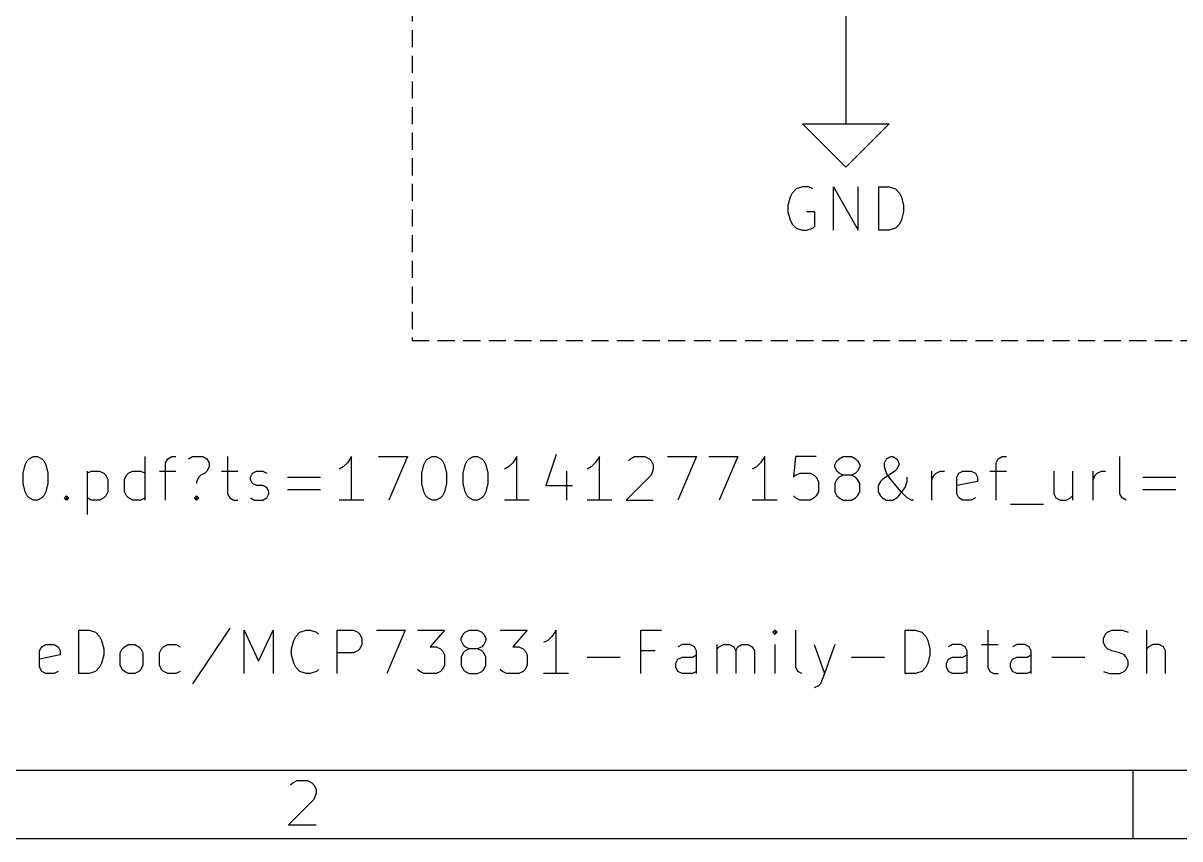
# Model space of a CAD drawing. Header units: millimetres. Extents: x 10 to 287, y -200 to -10.
# Drawn here: x 77.51 to 111.38, y -200.01 to -176.12 of the extents above; entities that cross this region are included whole.
import ezdxf

# ---------------------------------------------------------------- set-up
doc = ezdxf.new("R2010")
doc.units = ezdxf.units.MM
doc.linetypes.add('DASHED', pattern=[0.75, 0.5, -0.25])
for name, color, linetype in [('CYAN', 134, 'CONTINUOUS'), ('GREEN', 94, 'CONTINUOUS'), ('LIGHTBLUE', 172, 'CONTINUOUS'), ('RED', 14, 'CONTINUOUS')]:
    doc.layers.add(name, color=color, linetype=linetype)

msp = doc.modelspace()

# ---------------------------------------------------------------- linework, layer by layer
at = {"layer": 'CYAN', "linetype": 'CONTINUOUS'}
for p, q in [((100.0276, -181.1007), (99.9671, -181.2216)), ((100.1486, -180.9797), (100.0276, -181.1007)), ((100.33, -180.9192), (100.1486, -180.9797)), ((100.5114, -180.9192), (100.33, -180.9192)), ((100.6324, -180.9797), (100.5114, -180.9192)), ((101.2371, -182.1892), (101.2371, -180.9192)), ((101.2371, -180.9192), (101.9628, -182.1892)), ((101.9628, -182.1892), (101.9628, -180.9192)), ((102.5676, -182.1892), (102.5676, -180.9192)), ((102.5676, -180.9192), (102.87, -180.9192)), ((102.87, -180.9192), (103.0514, -180.9797)), ((103.0514, -180.9797), (103.1724, -181.1007)), ((103.1724, -181.1007), (103.2329, -181.2216)), ((99.9671, -181.2216), (99.9067, -181.4635)), ((99.9067, -181.4635), (99.9067, -181.6449)), ((103.2329, -181.2216), (103.2933, -181.4635)), ((103.2933, -181.4635), (103.2933, -181.6449)), ((99.9067, -181.6449), (99.9671, -181.8868)), ((100.6928, -181.6449), (100.4509, -181.6449)), ((100.6928, -182.0683), (100.6928, -181.6449)), ((103.2933, -181.6449), (103.2329, -181.8868)), ((99.9671, -181.8868), (100.0276, -182.0078)), ((100.0276, -182.0078), (100.1486, -182.1288)), ((100.1486, -182.1288), (100.33, -182.1892)), ((100.33, -182.1892), (100.4509, -182.1892)), ((100.4509, -182.1892), (100.6324, -182.1288)), ((100.6324, -182.1288), (100.6928, -182.0683)), ((102.87, -182.1892), (102.5676, -182.1892)), ((103.0514, -182.1288), (102.87, -182.1892)), ((103.1724, -182.0078), (103.0514, -182.1288)), ((103.2329, -181.8868), (103.1724, -182.0078))]:
    msp.add_line(p, q, dxfattribs=at)
at = {"layer": 'GREEN', "linetype": 'CONTINUOUS'}
msp.add_line((101.6, -175.26), (101.6, -177.8), dxfattribs=at)
at = {"layer": 'LIGHTBLUE', "linetype": 'DASHED'}
for p, q in [((88.9, -132.08), (88.9, -185.42)), ((88.9, -185.42), (167.64, -185.42))]:
    msp.add_line(p, q, dxfattribs=at)
at = {"layer": 'LIGHTBLUE', "linetype": 'CONTINUOUS'}
for p, q in [((77.574, -189.0581), (77.6345, -188.9372)), ((77.6345, -188.9372), (77.695, -188.8767)), ((77.695, -188.8767), (77.8159, -188.8162)), ((77.8159, -188.8162), (77.9369, -188.8162)), ((77.9369, -188.8162), (78.0578, -188.8767)), ((78.0578, -188.8767), (78.1183, -188.9372)), ((78.1183, -188.9372), (78.1788, -189.0581)), ((81.0816, -190.0862), (81.0816, -188.8162)), ((81.6863, -188.9977), (81.7468, -188.8767)), ((81.7468, -188.8767), (81.8678, -188.8162)), ((81.8678, -188.8162), (81.9887, -188.8162)), ((82.3516, -188.8767), (82.4725, -188.8162)), ((82.4725, -188.8162), (82.7749, -188.8162)), ((82.7749, -188.8162), (82.8958, -188.8767)), ((82.8958, -188.8767), (82.9563, -188.9977)), ((83.5006, -188.8162), (83.5006, -189.9048)), ((87.1292, -188.8162), (87.0083, -188.9977)), ((87.1292, -190.0862), (87.1292, -188.8162)), ((87.9154, -188.8162), (88.762, -188.8162)), ((88.762, -188.8162), (88.2178, -190.0862)), ((89.2458, -189.0581), (89.3063, -188.9372)), ((89.3063, -188.9372), (89.3668, -188.8767)), ((89.3668, -188.8767), (89.4877, -188.8162)), ((89.4877, -188.8162), (89.6087, -188.8162)), ((89.6087, -188.8162), (89.7296, -188.8767)), ((89.7296, -188.8767), (89.7901, -188.9372)), ((89.7901, -188.9372), (89.8506, -189.0581)), ((90.4553, -189.0581), (90.5158, -188.9372)), ((90.5158, -188.9372), (90.5763, -188.8767)), ((90.5763, -188.8767), (90.6972, -188.8162)), ((90.6972, -188.8162), (90.8182, -188.8162)), ((90.8182, -188.8162), (90.9391, -188.8767)), ((90.9391, -188.8767), (90.9996, -188.9372)), ((90.9996, -188.9372), (91.0601, -189.0581)), ((91.9672, -188.8162), (91.8463, -188.9977)), ((91.9672, -190.0862), (91.9672, -188.8162)), ((93.1162, -188.7558), (92.8139, -189.6629)), ((94.3862, -188.8162), (94.2653, -188.9977)), ((94.3862, -190.0862), (94.3862, -188.8162)), ((95.2329, -188.9372), (95.2933, -188.8767)), ((95.2933, -188.8767), (95.4143, -188.8162)), ((95.4143, -188.8162), (95.7167, -188.8162)), ((95.7167, -188.8162), (95.8376, -188.8767)), ((95.8376, -188.8767), (95.8981, -188.9372)), ((95.8981, -188.9372), (95.9586, -189.0581)), ((96.3819, -188.8162), (97.2285, -188.8162)), ((97.2285, -188.8162), (96.6843, -190.0862)), ((97.5914, -188.8162), (98.438, -188.8162)), ((98.438, -188.8162), (97.8938, -190.0862)), ((99.2242, -188.8162), (99.1033, -188.9977)), ((99.2242, -190.0862), (99.2242, -188.8162)), ((100.1313, -188.8162), (100.0709, -189.421)), ((100.7361, -188.8162), (100.1313, -188.8162)), ((101.2804, -189.0581), (101.3408, -188.9372)), ((101.3408, -188.9372), (101.4013, -188.8767)), ((101.4013, -188.8767), (101.5223, -188.8162)), ((101.5223, -188.8162), (101.7642, -188.8162)), ((101.7642, -188.8162), (101.8851, -188.8767)), ((101.8851, -188.8767), (101.9456, -188.9372)), ((101.9456, -188.9372), (102.0061, -189.0581)), ((102.7318, -188.9977), (102.7922, -188.8767)), ((102.7922, -188.8767), (102.9132, -188.8162)), ((102.9132, -188.8162), (102.9737, -188.8162)), ((102.9737, -188.8162), (103.0946, -188.8767)), ((103.0946, -188.8767), (103.1551, -188.9977)), ((105.9975, -188.9977), (106.058, -188.8767)), ((106.058, -188.8767), (106.179, -188.8162)), ((106.179, -188.8162), (106.2999, -188.8162)), ((109.626, -189.9048), (109.626, -188.8162)), ((77.5136, -189.3), (77.574, -189.0581)), ((77.5136, -189.6024), (77.5136, -189.3)), ((78.1788, -189.0581), (78.2393, -189.3)), ((78.2393, -189.3), (78.2393, -189.6024)), ((79.3883, -189.2396), (79.3883, -190.5096)), ((79.3883, -189.3), (79.5093, -189.2396)), ((79.5093, -189.2396), (79.7512, -189.2396)), ((79.7512, -189.2396), (79.8721, -189.3)), ((79.8721, -189.3), (79.9326, -189.3605)), ((80.5373, -189.3605), (80.5978, -189.3)), ((80.5978, -189.3), (80.7188, -189.2396)), ((80.7188, -189.2396), (80.9607, -189.2396)), ((80.9607, -189.2396), (81.0816, -189.3)), ((81.5049, -189.2396), (81.9887, -189.2396)), ((81.6863, -190.0862), (81.6863, -188.9977)), ((82.8354, -189.3), (82.7144, -189.3605)), ((82.8958, -189.2396), (82.8354, -189.3)), ((82.9563, -189.1186), (82.8958, -189.2396)), ((82.9563, -188.9977), (82.9563, -189.1186)), ((83.3192, -189.2396), (83.803, -189.2396)), ((84.1659, -189.421), (84.2263, -189.3)), ((84.2263, -189.3), (84.3473, -189.2396)), ((84.3473, -189.2396), (84.5287, -189.2396)), ((84.5287, -189.2396), (84.6497, -189.3)), ((86.8873, -189.1186), (86.7664, -189.1791)), ((87.0083, -188.9977), (86.8873, -189.1186)), ((89.1854, -189.3), (89.2458, -189.0581)), ((89.1854, -189.6024), (89.1854, -189.3)), ((89.8506, -189.0581), (89.9111, -189.3)), ((89.9111, -189.3), (89.9111, -189.6024)), ((90.3949, -189.3), (90.4553, -189.0581)), ((90.3949, -189.6024), (90.3949, -189.3)), ((91.0601, -189.0581), (91.1206, -189.3)), ((91.1206, -189.3), (91.1206, -189.6024)), ((91.7253, -189.1186), (91.6044, -189.1791)), ((91.8463, -188.9977), (91.7253, -189.1186)), ((93.4186, -189.2396), (93.4186, -190.0862)), ((94.1443, -189.1186), (94.0234, -189.1791)), ((94.2653, -188.9977), (94.1443, -189.1186)), ((95.9586, -189.1791), (95.8981, -189.3605)), ((95.9586, -189.0581), (95.9586, -189.1791)), ((98.9823, -189.1186), (98.8614, -189.1791)), ((99.1033, -188.9977), (98.9823, -189.1186)), ((100.1313, -189.3605), (100.2523, -189.3)), ((100.2523, -189.3), (100.5547, -189.3)), ((100.5547, -189.3), (100.6756, -189.3605)), ((101.2804, -189.1186), (101.2804, -189.0581)), ((101.3408, -189.2396), (101.2804, -189.1186)), ((101.4013, -189.3), (101.3408, -189.2396)), ((101.5223, -189.3605), (101.4013, -189.3)), ((101.8851, -189.3), (101.7642, -189.3605)), ((101.9456, -189.2396), (101.8851, -189.3)), ((102.0061, -189.1186), (101.9456, -189.2396)), ((102.0061, -189.0581), (102.0061, -189.1186)), ((103.0341, -189.2396), (102.6713, -189.4815)), ((102.7318, -189.1186), (102.7318, -188.9977)), ((102.7922, -189.3), (102.7318, -189.1186)), ((102.9132, -189.4815), (102.7922, -189.3)), ((103.0946, -189.1791), (103.0341, -189.2396)), ((103.1551, -189.0581), (103.0946, -189.1791)), ((103.1551, -188.9977), (103.1551, -189.0581)), ((104.1227, -190.0862), (104.1227, -189.2396)), ((104.1832, -189.3605), (104.2437, -189.3)), ((104.2437, -189.3), (104.3646, -189.2396)), ((104.3646, -189.2396), (104.4856, -189.2396)), ((104.8485, -189.421), (104.9089, -189.3)), ((104.9089, -189.3), (105.0299, -189.2396)), ((105.0299, -189.2396), (105.2718, -189.2396)), ((105.2718, -189.2396), (105.3927, -189.3)), ((105.3927, -189.3), (105.4532, -189.421)), ((105.8161, -189.2396), (106.2999, -189.2396)), ((105.9975, -190.0862), (105.9975, -188.9977)), ((107.6908, -189.2396), (107.6908, -189.9048)), ((108.2351, -189.2396), (108.2351, -190.0862)), ((108.8398, -190.0862), (108.8398, -189.2396)), ((108.9003, -189.3605), (108.9608, -189.3)), ((108.9608, -189.3), (109.0817, -189.2396)), ((109.0817, -189.2396), (109.2027, -189.2396)), ((77.574, -189.8443), (77.5136, -189.6024)), ((78.2393, -189.6024), (78.1788, -189.8443)), ((79.9326, -189.3605), (79.9931, -189.4815)), ((79.9931, -189.4815), (79.9931, -189.8443)), ((80.4769, -189.4815), (80.5373, -189.3605)), ((80.4769, -189.8443), (80.4769, -189.4815)), ((82.6539, -189.421), (82.5935, -189.5419)), ((82.5935, -189.5419), (82.5935, -189.6024)), ((82.7144, -189.3605), (82.6539, -189.421)), ((84.1659, -189.4815), (84.1659, -189.421)), ((84.2263, -189.6024), (84.1659, -189.4815)), ((84.3473, -189.6629), (84.2263, -189.6024)), ((85.2544, -189.421), (86.2221, -189.421)), ((89.2458, -189.8443), (89.1854, -189.6024)), ((89.9111, -189.6024), (89.8506, -189.8443)), ((90.4553, -189.8443), (90.3949, -189.6024)), ((91.1206, -189.6024), (91.0601, -189.8443)), ((95.8981, -189.3605), (95.1724, -190.0862)), ((100.0709, -189.421), (100.1313, -189.3605)), ((100.6756, -189.3605), (100.7361, -189.421)), ((100.7361, -189.421), (100.7966, -189.5419)), ((100.7966, -189.5419), (100.7966, -189.8443)), ((101.3408, -189.4815), (101.2804, -189.6024)), ((101.2804, -189.6024), (101.2804, -189.8443)), ((101.4013, -189.421), (101.3408, -189.4815)), ((101.5223, -189.3605), (101.4013, -189.421)), ((101.7642, -189.3605), (101.5223, -189.3605)), ((101.8851, -189.421), (101.7642, -189.3605)), ((101.9456, -189.4815), (101.8851, -189.421)), ((102.0061, -189.6024), (101.9456, -189.4815)), ((102.0061, -189.8443), (102.0061, -189.6024)), ((102.6108, -189.5419), (102.5503, -189.6629)), ((102.6713, -189.4815), (102.6108, -189.5419)), ((103.2156, -189.8443), (102.9132, -189.4815)), ((103.3365, -189.7234), (103.397, -189.5419)), ((103.397, -189.5419), (103.397, -189.421)), ((104.1227, -189.4815), (104.1832, -189.3605)), ((104.8485, -189.9048), (104.8485, -189.421)), ((105.4532, -189.5419), (104.8485, -189.6629)), ((105.4532, -189.421), (105.4532, -189.5419)), ((108.8398, -189.4815), (108.9003, -189.3605)), ((110.2912, -189.421), (111.2589, -189.421)), ((77.6345, -189.9653), (77.574, -189.8443)), ((77.695, -190.0258), (77.6345, -189.9653)), ((78.1183, -189.9653), (78.0578, -190.0258)), ((78.1788, -189.8443), (78.1183, -189.9653)), ((78.7231, -190.0258), (78.7835, -189.9653)), ((78.7835, -189.9653), (78.844, -190.0258)), ((78.7835, -189.9653), (78.7835, -190.0862)), ((79.9326, -189.9653), (79.8721, -190.0258)), ((79.9931, -189.8443), (79.9326, -189.9653)), ((80.5373, -189.9653), (80.4769, -189.8443)), ((80.5978, -190.0258), (80.5373, -189.9653)), ((82.533, -190.0258), (82.5935, -189.9653)), ((82.5935, -189.9653), (82.6539, -190.0258)), ((82.5935, -189.9653), (82.5935, -190.0862)), ((83.5006, -189.9048), (83.5611, -190.0258)), ((84.5287, -189.6629), (84.3473, -189.6629)), ((84.6497, -189.7234), (84.5287, -189.6629)), ((84.7101, -189.8443), (84.6497, -189.7234)), ((84.6497, -190.0258), (84.7101, -189.9048)), ((84.7101, -189.9048), (84.7101, -189.8443)), ((86.2221, -189.7838), (85.2544, -189.7838)), ((89.3063, -189.9653), (89.2458, -189.8443)), ((89.3668, -190.0258), (89.3063, -189.9653)), ((89.7901, -189.9653), (89.7296, -190.0258)), ((89.8506, -189.8443), (89.7901, -189.9653)), ((90.5158, -189.9653), (90.4553, -189.8443)), ((90.5763, -190.0258), (90.5158, -189.9653)), ((90.9996, -189.9653), (90.9391, -190.0258)), ((91.0601, -189.8443), (90.9996, -189.9653)), ((92.8139, -189.6629), (93.6, -189.6629)), ((100.1313, -190.0258), (100.0709, -189.9653)), ((100.7361, -189.9653), (100.6756, -190.0258)), ((100.7966, -189.8443), (100.7361, -189.9653)), ((101.2804, -189.8443), (101.3408, -189.9653)), ((101.3408, -189.9653), (101.4013, -190.0258)), ((101.8851, -190.0258), (101.9456, -189.9653)), ((101.9456, -189.9653), (102.0061, -189.8443)), ((102.5503, -189.6629), (102.5503, -189.8443)), ((102.5503, -189.8443), (102.6108, -189.9653)), ((102.6108, -189.9653), (102.6713, -190.0258)), ((103.0946, -190.0258), (103.1551, -189.9653)), ((103.1551, -189.9653), (103.3365, -189.7234)), ((103.397, -190.0258), (103.2156, -189.8443)), ((104.9089, -190.0258), (104.8485, -189.9048)), ((107.6908, -189.9048), (107.7513, -190.0258)), ((108.1746, -190.0258), (108.2351, -189.9653)), ((109.6865, -190.0258), (109.626, -189.9048)), ((111.2589, -189.7838), (110.2912, -189.7838)), ((77.8159, -190.0862), (77.695, -190.0258)), ((77.9369, -190.0862), (77.8159, -190.0862)), ((78.0578, -190.0258), (77.9369, -190.0862)), ((78.7835, -190.0862), (78.7231, -190.0258)), ((78.844, -190.0258), (78.7835, -190.0862)), ((79.5093, -190.0862), (79.3883, -190.0258)), ((79.7512, -190.0862), (79.5093, -190.0862)), ((79.8721, -190.0258), (79.7512, -190.0862)), ((80.7188, -190.0862), (80.5978, -190.0258)), ((80.9607, -190.0862), (80.7188, -190.0862)), ((81.0816, -190.0258), (80.9607, -190.0862)), ((82.5935, -190.0862), (82.533, -190.0258)), ((82.6539, -190.0258), (82.5935, -190.0862)), ((83.5611, -190.0258), (83.6821, -190.0862)), ((83.6821, -190.0862), (83.803, -190.0862)), ((84.1659, -190.0258), (84.2868, -190.0862)), ((84.2868, -190.0862), (84.5287, -190.0862)), ((84.5287, -190.0862), (84.6497, -190.0258)), ((87.4921, -190.0862), (86.7664, -190.0862)), ((89.4877, -190.0862), (89.3668, -190.0258)), ((89.6087, -190.0862), (89.4877, -190.0862)), ((89.7296, -190.0258), (89.6087, -190.0862)), ((90.6972, -190.0862), (90.5763, -190.0258)), ((90.8182, -190.0862), (90.6972, -190.0862)), ((90.9391, -190.0258), (90.8182, -190.0862)), ((92.3301, -190.0862), (91.6044, -190.0862)), ((94.7491, -190.0862), (94.0234, -190.0862)), ((95.1724, -190.0862), (95.9586, -190.0862)), ((99.5871, -190.0862), (98.8614, -190.0862)), ((100.2523, -190.0862), (100.1313, -190.0258)), ((100.5547, -190.0862), (100.2523, -190.0862)), ((100.6756, -190.0258), (100.5547, -190.0862)), ((101.4013, -190.0258), (101.5223, -190.0862)), ((101.5223, -190.0862), (101.7642, -190.0862)), ((101.7642, -190.0862), (101.8851, -190.0258)), ((102.6713, -190.0258), (102.7922, -190.0862)), ((102.7922, -190.0862), (102.9737, -190.0862)), ((102.9737, -190.0862), (103.0946, -190.0258)), ((103.518, -190.0862), (103.397, -190.0258)), ((103.5784, -190.0862), (103.518, -190.0862)), ((105.0299, -190.0862), (104.9089, -190.0258)), ((105.2718, -190.0862), (105.0299, -190.0862)), ((105.3927, -190.0258), (105.2718, -190.0862)), ((106.4209, -190.2072), (107.3885, -190.2072)), ((107.7513, -190.0258), (107.8723, -190.0862)), ((107.8723, -190.0862), (108.0537, -190.0862)), ((108.0537, -190.0862), (108.1746, -190.0258)), ((109.8075, -190.0862), (109.6865, -190.0258)), ((79.1464, -195.1662), (79.1464, -193.8962)), ((79.1464, -193.8962), (79.4488, -193.8962)), ((79.4488, -193.8962), (79.6302, -193.9567)), ((79.6302, -193.9567), (79.7512, -194.0777)), ((83.5612, -193.8358), (82.4726, -195.4686)), ((83.9845, -195.1662), (83.9845, -193.8962)), ((83.9845, -193.8962), (84.4079, -194.8034)), ((84.4079, -194.8034), (84.8312, -193.8962)), ((84.8312, -193.8962), (84.8312, -195.1662)), ((85.4964, -194.0777), (85.6174, -193.9567)), ((85.6174, -193.9567), (85.7988, -193.8962)), ((85.7988, -193.8962), (85.9197, -193.8962)), ((85.9197, -193.8962), (86.1012, -193.9567)), ((86.1012, -193.9567), (86.1616, -194.0172)), ((86.7059, -195.1662), (86.7059, -193.8962)), ((86.7059, -193.8962), (87.1897, -193.8962)), ((87.1897, -193.8962), (87.3107, -193.9567)), ((87.3107, -193.9567), (87.3712, -194.0172)), ((87.3712, -194.0172), (87.4316, -194.1381)), ((87.855, -193.8962), (88.7016, -193.8962)), ((88.7016, -193.8962), (88.1574, -195.1662)), ((89.0645, -193.8962), (89.8507, -193.8962)), ((89.8507, -193.8962), (89.4273, -194.38)), ((90.3345, -194.1381), (90.3949, -194.0172)), ((90.3949, -194.0172), (90.4554, -193.9567)), ((90.4554, -193.9567), (90.5764, -193.8962)), ((90.5764, -193.8962), (90.8183, -193.8962)), ((90.8183, -193.8962), (90.9392, -193.9567)), ((90.9392, -193.9567), (90.9997, -194.0172)), ((90.9997, -194.0172), (91.0602, -194.1381)), ((91.4835, -193.8962), (92.2697, -193.8962)), ((92.2697, -193.8962), (91.8463, -194.38)), ((93.1163, -193.8962), (92.9954, -194.0777)), ((93.1163, -195.1662), (93.1163, -193.8962)), ((95.5958, -195.1662), (95.5958, -193.8962)), ((95.5958, -193.8962), (96.2006, -193.8962)), ((99.5267, -193.8962), (99.4663, -193.9567)), ((99.4663, -193.9567), (99.5267, -194.0172)), ((99.5872, -193.9567), (99.5267, -193.8962)), ((99.5267, -193.8962), (99.5267, -194.0172)), ((99.5267, -194.0172), (99.5872, -193.9567)), ((100.1315, -194.9848), (100.1315, -193.8962)), ((103.3367, -195.1662), (103.3367, -193.8962)), ((103.3367, -193.8962), (103.6391, -193.8962)), ((103.6391, -193.8962), (103.8205, -193.9567)), ((103.8205, -193.9567), (103.9415, -194.0777)), ((105.7557, -193.8962), (105.7557, -194.9848)), ((109.1424, -194.1381), (109.2028, -194.0172)), ((109.2028, -194.0172), (109.2633, -193.9567)), ((109.2633, -193.9567), (109.3843, -193.8962)), ((109.3843, -193.8962), (109.6866, -193.8962)), ((109.6866, -193.8962), (109.8681, -193.9567)), ((110.4123, -195.1662), (110.4123, -193.8962)), ((77.9974, -194.501), (78.0578, -194.38)), ((78.0578, -194.38), (78.1788, -194.3196)), ((78.1788, -194.3196), (78.4207, -194.3196)), ((78.4207, -194.3196), (78.5416, -194.38)), ((78.5416, -194.38), (78.6021, -194.501)), ((79.7512, -194.0777), (79.8117, -194.1986)), ((79.8117, -194.1986), (79.8721, -194.4405)), ((80.4164, -194.4405), (80.4769, -194.38)), ((80.4769, -194.38), (80.5979, -194.3196)), ((80.5979, -194.3196), (80.7793, -194.3196)), ((80.7793, -194.3196), (80.9002, -194.38)), ((80.9002, -194.38), (80.9607, -194.4405)), ((81.5654, -194.4405), (81.6259, -194.38)), ((81.6259, -194.38), (81.7469, -194.3196)), ((81.7469, -194.3196), (81.9888, -194.3196)), ((81.9888, -194.3196), (82.1097, -194.38)), ((85.3755, -194.4405), (85.4359, -194.1986)), ((85.4359, -194.1986), (85.4964, -194.0777)), ((87.4316, -194.3196), (87.3712, -194.4405)), ((87.4316, -194.1381), (87.4316, -194.3196)), ((89.4273, -194.38), (89.6088, -194.38)), ((89.6088, -194.38), (89.7297, -194.4405)), ((90.3345, -194.1986), (90.3345, -194.1381)), ((90.3949, -194.3196), (90.3345, -194.1986)), ((90.4554, -194.38), (90.3949, -194.3196)), ((90.5764, -194.4405), (90.4554, -194.38)), ((90.9392, -194.38), (90.8183, -194.4405)), ((90.9997, -194.3196), (90.9392, -194.38)), ((91.0602, -194.1986), (90.9997, -194.3196)), ((91.0602, -194.1381), (91.0602, -194.1986)), ((91.8463, -194.38), (92.0278, -194.38)), ((92.0278, -194.38), (92.1487, -194.4405)), ((92.8744, -194.1986), (92.7535, -194.2591)), ((92.9954, -194.0777), (92.8744, -194.1986)), ((96.8054, -194.3196), (96.6844, -194.38)), ((97.0473, -194.3196), (96.8054, -194.3196)), ((97.1682, -194.38), (97.0473, -194.3196)), ((97.2287, -194.501), (97.1682, -194.38)), ((97.8334, -195.1662), (97.8334, -194.3196)), ((97.8334, -194.4405), (97.8939, -194.38)), ((97.8939, -194.38), (98.0149, -194.3196)), ((98.0149, -194.3196), (98.1963, -194.3196)), ((98.1963, -194.3196), (98.3172, -194.38)), ((98.3172, -194.38), (98.3777, -194.501)), ((98.3777, -194.501), (98.4382, -194.38)), ((98.4382, -194.38), (98.5591, -194.3196)), ((98.5591, -194.3196), (98.7406, -194.3196)), ((98.7406, -194.3196), (98.8615, -194.38)), ((98.8615, -194.38), (98.922, -194.501)), ((99.5267, -195.1662), (99.5267, -194.3196)), ((100.6758, -194.3196), (100.9782, -195.1662)), ((101.2805, -194.3196), (100.9782, -195.1662)), ((103.9415, -194.0777), (104.002, -194.1986)), ((104.002, -194.1986), (104.0624, -194.4405)), ((104.7277, -194.3196), (104.6067, -194.38)), ((104.9696, -194.3196), (104.7277, -194.3196)), ((105.0905, -194.38), (104.9696, -194.3196)), ((105.151, -194.501), (105.0905, -194.38)), ((105.5743, -194.3196), (106.0581, -194.3196)), ((106.6024, -194.3196), (106.4814, -194.38)), ((106.8443, -194.3196), (106.6024, -194.3196)), ((106.9652, -194.38), (106.8443, -194.3196)), ((107.0257, -194.501), (106.9652, -194.38)), ((109.1424, -194.2591), (109.1424, -194.1381)), ((109.2028, -194.38), (109.1424, -194.2591)), ((109.2633, -194.4405), (109.2028, -194.38)), ((110.4728, -194.38), (110.4123, -194.4405)), ((110.5938, -194.3196), (110.4728, -194.38)), ((110.7752, -194.3196), (110.5938, -194.3196)), ((110.8961, -194.38), (110.7752, -194.3196)), ((110.9566, -194.501), (110.8961, -194.38)), ((77.9974, -194.9848), (77.9974, -194.501)), ((78.6021, -194.6219), (77.9974, -194.7429)), ((78.6021, -194.501), (78.6021, -194.6219)), ((79.8721, -194.6219), (79.8117, -194.8638)), ((79.8721, -194.4405), (79.8721, -194.6219)), ((80.356, -194.5615), (80.4164, -194.4405)), ((80.356, -194.9243), (80.356, -194.5615)), ((80.9607, -194.4405), (81.0212, -194.5615)), ((81.0212, -194.5615), (81.0212, -194.9243)), ((81.505, -194.5615), (81.5654, -194.4405)), ((81.505, -194.9243), (81.505, -194.5615)), ((85.3755, -194.6219), (85.3755, -194.4405)), ((85.4359, -194.8638), (85.3755, -194.6219)), ((87.1897, -194.5615), (86.7059, -194.5615)), ((87.3107, -194.501), (87.1897, -194.5615)), ((87.3712, -194.4405), (87.3107, -194.501)), ((89.7297, -194.4405), (89.7902, -194.501)), ((89.7902, -194.501), (89.8507, -194.6219)), ((89.8507, -194.6219), (89.8507, -194.9243)), ((90.3949, -194.5615), (90.3345, -194.6824)), ((90.3345, -194.6824), (90.3345, -194.9243)), ((90.4554, -194.501), (90.3949, -194.5615)), ((90.5764, -194.4405), (90.4554, -194.501)), ((90.8183, -194.4405), (90.5764, -194.4405)), ((90.9392, -194.501), (90.8183, -194.4405)), ((90.9997, -194.5615), (90.9392, -194.501)), ((91.0602, -194.6824), (90.9997, -194.5615)), ((91.0602, -194.9243), (91.0602, -194.6824)), ((92.1487, -194.4405), (92.2092, -194.501)), ((92.2092, -194.501), (92.2697, -194.6219)), ((92.2697, -194.6219), (92.2697, -194.9243)), ((94.0234, -194.6824), (94.9911, -194.6824)), ((96.0192, -194.501), (95.5958, -194.501)), ((96.6844, -194.7429), (96.8054, -194.6824)), ((96.8054, -194.6824), (97.1078, -194.6824)), ((97.1078, -194.6824), (97.2287, -194.6219)), ((97.2287, -195.1662), (97.2287, -194.501)), ((98.3777, -194.501), (98.3777, -195.1662)), ((98.922, -194.501), (98.922, -195.1662)), ((101.7643, -194.6824), (102.732, -194.6824)), ((104.0624, -194.6219), (104.002, -194.8638)), ((104.0624, -194.4405), (104.0624, -194.6219)), ((104.6067, -194.7429), (104.7277, -194.6824)), ((104.7277, -194.6824), (105.0301, -194.6824)), ((105.0301, -194.6824), (105.151, -194.6219)), ((105.151, -195.1662), (105.151, -194.501)), ((106.4814, -194.7429), (106.6024, -194.6824)), ((106.6024, -194.6824), (106.9048, -194.6824)), ((106.9048, -194.6824), (107.0257, -194.6219)), ((107.0257, -195.1662), (107.0257, -194.501)), ((107.6304, -194.6824), (108.5981, -194.6824)), ((109.3843, -194.501), (109.2633, -194.4405)), ((109.6262, -194.5615), (109.3843, -194.501)), ((109.7471, -194.6219), (109.6262, -194.5615)), ((109.8076, -194.6824), (109.7471, -194.6219)), ((109.8681, -194.8034), (109.8076, -194.6824)), ((110.9566, -195.1662), (110.9566, -194.501)), ((78.0578, -195.1058), (77.9974, -194.9848)), ((79.7512, -194.9848), (79.6302, -195.1058)), ((79.8117, -194.8638), (79.7512, -194.9848)), ((80.4164, -195.0453), (80.356, -194.9243)), ((80.4769, -195.1058), (80.4164, -195.0453)), ((80.9607, -195.0453), (80.9002, -195.1058)), ((81.0212, -194.9243), (80.9607, -195.0453)), ((81.5654, -195.0453), (81.505, -194.9243)), ((81.6259, -195.1058), (81.5654, -195.0453)), ((85.4964, -194.9848), (85.4359, -194.8638)), ((85.6174, -195.1058), (85.4964, -194.9848)), ((86.1616, -195.0453), (86.1012, -195.1058)), ((89.125, -195.1058), (89.0645, -195.0453)), ((89.7902, -195.0453), (89.7297, -195.1058)), ((89.8507, -194.9243), (89.7902, -195.0453)), ((90.3345, -194.9243), (90.3949, -195.0453)), ((90.3949, -195.0453), (90.4554, -195.1058)), ((90.9392, -195.1058), (90.9997, -195.0453)), ((90.9997, -195.0453), (91.0602, -194.9243)), ((91.544, -195.1058), (91.4835, -195.0453)), ((92.2092, -195.0453), (92.1487, -195.1058)), ((92.2697, -194.9243), (92.2092, -195.0453)), ((96.624, -194.8638), (96.6844, -194.7429)), ((96.624, -194.9848), (96.624, -194.8638)), ((96.6844, -195.1058), (96.624, -194.9848)), ((100.192, -195.1058), (100.1315, -194.9848)), ((103.9415, -194.9848), (103.8205, -195.1058)), ((104.002, -194.8638), (103.9415, -194.9848)), ((104.5463, -194.8638), (104.6067, -194.7429)), ((104.5463, -194.9848), (104.5463, -194.8638)), ((104.6067, -195.1058), (104.5463, -194.9848)), ((105.7557, -194.9848), (105.8162, -195.1058)), ((106.421, -194.8638), (106.4814, -194.7429)), ((106.421, -194.9848), (106.421, -194.8638)), ((106.4814, -195.1058), (106.421, -194.9848)), ((109.7471, -195.1058), (109.8076, -195.0453)), ((109.8076, -195.0453), (109.8681, -194.9243)), ((109.8681, -194.9243), (109.8681, -194.8034)), ((78.1788, -195.1662), (78.0578, -195.1058)), ((78.4207, -195.1662), (78.1788, -195.1662)), ((78.5416, -195.1058), (78.4207, -195.1662)), ((79.4488, -195.1662), (79.1464, -195.1662)), ((79.6302, -195.1058), (79.4488, -195.1662)), ((80.5979, -195.1662), (80.4769, -195.1058)), ((80.7793, -195.1662), (80.5979, -195.1662)), ((80.9002, -195.1058), (80.7793, -195.1662)), ((81.7469, -195.1662), (81.6259, -195.1058)), ((81.9888, -195.1662), (81.7469, -195.1662)), ((82.1097, -195.1058), (81.9888, -195.1662)), ((85.7988, -195.1662), (85.6174, -195.1058)), ((85.9197, -195.1662), (85.7988, -195.1662)), ((86.1012, -195.1058), (85.9197, -195.1662)), ((89.2459, -195.1662), (89.125, -195.1058)), ((89.6088, -195.1662), (89.2459, -195.1662)), ((89.7297, -195.1058), (89.6088, -195.1662)), ((90.4554, -195.1058), (90.5764, -195.1662)), ((90.5764, -195.1662), (90.8183, -195.1662)), ((90.8183, -195.1662), (90.9392, -195.1058)), ((91.6649, -195.1662), (91.544, -195.1058)), ((92.0278, -195.1662), (91.6649, -195.1662)), ((92.1487, -195.1058), (92.0278, -195.1662)), ((93.4792, -195.1662), (92.7535, -195.1662)), ((96.8054, -195.1662), (96.6844, -195.1058)), ((97.1078, -195.1662), (96.8054, -195.1662)), ((97.2287, -195.1058), (97.1078, -195.1662)), ((100.313, -195.1662), (100.192, -195.1058)), ((100.9782, -195.1662), (100.8572, -195.4686)), ((103.6391, -195.1662), (103.3367, -195.1662)), ((103.8205, -195.1058), (103.6391, -195.1662)), ((104.7277, -195.1662), (104.6067, -195.1058)), ((105.0301, -195.1662), (104.7277, -195.1662)), ((105.151, -195.1058), (105.0301, -195.1662)), ((105.8162, -195.1058), (105.9372, -195.1662)), ((105.9372, -195.1662), (106.0581, -195.1662)), ((106.6024, -195.1662), (106.4814, -195.1058)), ((106.9048, -195.1662), (106.6024, -195.1662)), ((107.0257, -195.1058), (106.9048, -195.1662)), ((109.1424, -195.1058), (109.3238, -195.1662)), ((109.3238, -195.1662), (109.6262, -195.1662)), ((109.6262, -195.1662), (109.7471, -195.1058)), ((100.7967, -195.5291), (100.6758, -195.5896)), ((100.8572, -195.4686), (100.7967, -195.5291))]:
    msp.add_line(p, q, dxfattribs=at)
at = {"layer": 'RED', "linetype": 'CONTINUOUS'}
for p, q in [((101.6, -177.8), (101.6, -179.07)), ((101.6, -180.34), (100.33, -179.07)), ((100.33, -179.07), (101.6, -179.07)), ((101.6, -179.07), (102.87, -179.07)), ((102.87, -179.07), (101.6, -180.34)), ((285.0022, -198.0072), (12, -198.0072)), ((110, -198.0072), (110, -200.0072)), ((85.3462, -198.4247), (85.4081, -198.3628)), ((85.4081, -198.3628), (85.5319, -198.3009)), ((85.5319, -198.3009), (85.8414, -198.3009)), ((85.8414, -198.3009), (85.9652, -198.3628)), ((85.9652, -198.3628), (86.0271, -198.4247)), ((86.0271, -198.4247), (86.089, -198.5485)), ((86.089, -198.6723), (86.0271, -198.858)), ((86.089, -198.5485), (86.089, -198.6723)), ((86.0271, -198.858), (85.2843, -199.6009)), ((85.2843, -199.6009), (86.089, -199.6009)), ((287.0022, -200.0072), (10, -200.0072))]:
    msp.add_line(p, q, dxfattribs=at)

doc.saveas('drawing.dxf')
